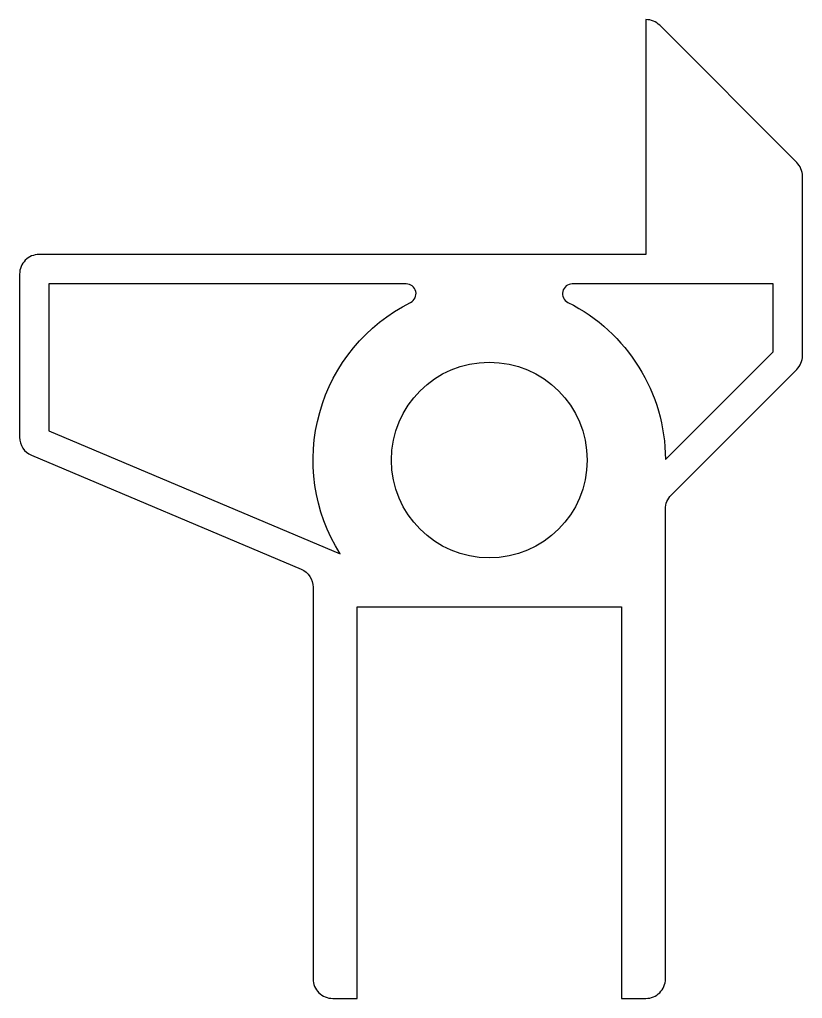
# Model space of a CAD drawing. Extents: x 234.6 to 274.6, y 220.8 to 270.8.
import ezdxf

# ---------------------------------------------------------------- set-up
doc = ezdxf.new("R2010")
doc.units = 0
doc.layers.add('ANA', color=220, linetype='CONTINUOUS')

msp = doc.modelspace()

# ---------------------------------------------------------------- linework, layer by layer
at = {"layer": 'ANA'}
for points in [[(266.624, 220.84, 0.414214), (267.624, 221.84), (267.624, 245.84, -0.198912), (267.917, 246.547), (274.331, 252.961, 0.198912), (274.624, 253.668), (274.624, 262.84, 0.198912), (274.331, 263.547), (267.331, 270.547, 0.198912), (266.624, 270.84), (266.624, 258.84), (235.624, 258.84, 0.414214), (234.624, 257.84), (234.624, 249.503, 0.301432), (235.235, 248.582), (249.013, 242.761, -0.301432), (249.624, 241.84), (249.624, 221.84, 0.414214), (250.624, 220.84), (251.874, 220.84), (251.874, 240.84), (265.374, 240.84), (265.374, 220.84)], [(251.006, 243.548, -0.443391), (254.604, 256.393, 0.7917), (254.381, 257.34), (236.124, 257.34), (236.124, 249.835)], [(273.124, 257.34), (262.866, 257.34, 0.7917), (262.643, 256.393, -0.283202), (267.624, 248.376), (273.124, 253.876)]]:
    msp.add_lwpolyline(points, format="xyb", close=True, dxfattribs=at)
msp.add_circle((258.624, 248.34), 5, dxfattribs=at)

doc.saveas('drawing.dxf')
